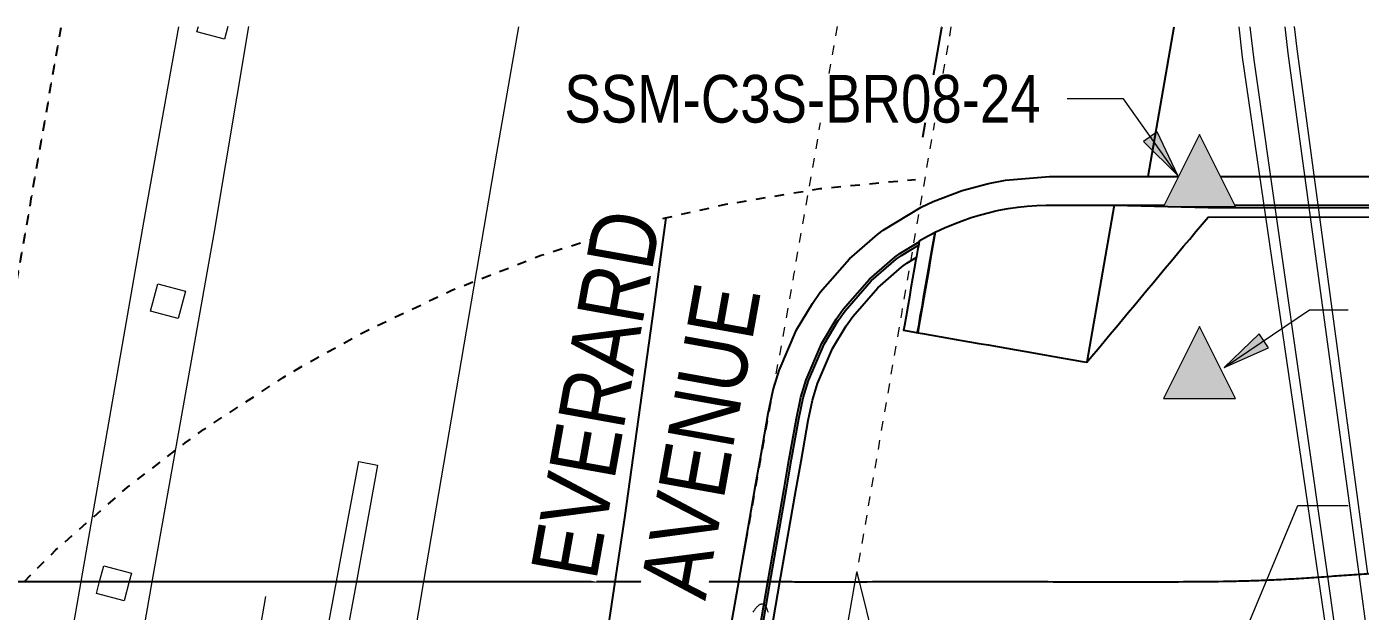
# Model space of a CAD drawing. Header units: metres. Extents: x -1147 to -802, y 5 to 567.
# Drawn here: x -1017.65 to -1003.66, y 547.29 to 553.42 of the extents above; entities that cross this region are included whole.
import ezdxf

# ---------------------------------------------------------------- set-up
doc = ezdxf.new("R2010")
doc.units = ezdxf.units.M
for name, pattern in [('Control Line', [0.02, 0.0125, -0.0025, 0.0025, -0.0025]), ('ControlLine', [0.02, 0.0125, -0.0025, 0.0025, -0.0025]), ('IMPORT-LNMK-LineCont _3_', [0.004, 0.001, -0.003]), ('IMPORT-LNMK-LineTurn _3_', [0.0012, 0.0006, -0.0006])]:
    doc.linetypes.add(name, pattern=pattern)
for name, color, linetype, lineweight in [('A-ANNO-NOTE', 7, 'Continuous', 9), ('A-DETL', 7, 'Continuous', 13), ('A-DETL-GENF', 7, 'Continuous', 9), ('A-GENM', 7, 'Continuous', 35), ('G-ANNO-TEXT', 7, 'Continuous', 9), ('S-GRID', 7, 'Continuous', 9)]:
    doc.layers.add(name, color=color, linetype=linetype, lineweight=lineweight)
doc.styles.add('Arial Narrow', font='ARIALN.TTF', dxfattribs={"height": 0.7})
doc.styles.add('Arial Narrow_3', font='ARIALN.TTF', dxfattribs={"height": 0.5})

# ---------------------------------------------------------------- blocks, each defined once
blk = doc.blocks.new('T2DPAA-T2D-PWA-RW-M2D-000002_ControlLinesMinor_rvt-1-DRG-2873010 - GENERAL ARRANGEMENT PLAN')
at = {"layer": 'A-DETL', "color": 141, "linetype": 'ControlLine', "lineweight": 25, "true_color": 0xa3d0ff}
blk.add_line((-1118.732, 547.599), (-1117.718, 553.421), dxfattribs=at)
blk = doc.blocks.new('T2DPAA-T2D-PWA-SU-M2D-000002_dwg-40815123-DRG-2873010 - GENERAL ARRANGEMENT PLAN')
at = {"color": 254, "lineweight": 18, "true_color": 0xe1e1e1}
for p, q in [((-155.214, 1066.382), (-155.159, 1066.382)), ((-162.664, 1065.937), (-161.101, 1066.074)), ((-161.18, 1065.588), (-161.18, 1065.888)), ((-161.18, 1065.888), (-161.052, 1065.888)), ((-160.972, 1065.588), (-161.18, 1065.588)), ((-162.474, 1065.222), (-160.91, 1065.353)), ((-160.757, 1064.167), (-162.16, 1064.041)), ((-161.127, 1063.432), (-160.413, 1063.486)), ((-160.36, 1063.284), (-161.636, 1063.183)), ((-161.74, 1062.459), (-160.178, 1062.601)), ((-158.875, 1059.444), (-159.33, 1059.409)), ((-159.33, 1059.409), (-160.897, 1059.287)), ((-159.589, 1059.179), (-159.603, 1059.183)), ((-159.576, 1059.174), (-159.589, 1059.179)), ((-159.562, 1059.169), (-159.576, 1059.174)), ((-159.549, 1059.163), (-159.562, 1059.169)), ((-159.541, 1059.159), (-159.549, 1059.163)), ((-159.534, 1059.154), (-159.541, 1059.159)), ((-159.526, 1059.15), (-159.534, 1059.154)), ((-159.519, 1059.144), (-159.526, 1059.15)), ((-159.514, 1059.141), (-159.519, 1059.144)), ((-159.51, 1059.137), (-159.514, 1059.141)), ((-159.563, 1059.025), (-159.551, 1059.033)), ((-159.551, 1059.033), (-159.539, 1059.041)), ((-159.539, 1059.041), (-159.532, 1059.046)), ((-159.532, 1059.046), (-159.525, 1059.052)), ((-159.525, 1059.052), (-159.518, 1059.058)), ((-159.518, 1059.058), (-159.512, 1059.064)), ((-159.512, 1059.064), (-159.508, 1059.069)), ((-159.506, 1059.132), (-159.51, 1059.137)), ((-159.508, 1059.069), (-159.505, 1059.073)), ((-159.503, 1059.128), (-159.506, 1059.132)), ((-159.505, 1059.073), (-159.502, 1059.078)), ((-159.501, 1059.124), (-159.503, 1059.128)), ((-159.502, 1059.078), (-159.499, 1059.083)), ((-159.499, 1059.121), (-159.501, 1059.124)), ((-159.496, 1059.115), (-159.499, 1059.121)), ((-159.499, 1059.083), (-159.497, 1059.087)), ((-159.497, 1059.089), (-159.495, 1059.094)), ((-159.497, 1059.087), (-159.497, 1059.089)), ((-159.495, 1059.111), (-159.496, 1059.115)), ((-159.494, 1059.105), (-159.495, 1059.111)), ((-159.495, 1059.094), (-159.494, 1059.1)), ((-159.494, 1059.1), (-159.494, 1059.105)), ((-160.58, 1058.096), (-159.017, 1058.229)), ((-159.006, 1058.189), (-160.4, 1057.418)), ((-159.159, 1052.93), (-157.722, 1053.545)), ((-159.129, 1052.841), (-157.69, 1053.452)), ((-159.026, 1052.538), (-157.584, 1053.139))]:
    blk.add_line(p, q, dxfattribs=at)
at = {"color": 254, "lineweight": 18, "true_color": 0xe1e1e1, "flags": 128}
for points in [[(-161.101, 1066.074), (-157.287, 1066.408), (-155.212, 1066.579)], [(-155.079, 1066.082), (-155.214, 1066.082), (-155.214, 1066.382)], [(-161.052, 1065.888), (-160.88, 1065.888), (-160.88, 1065.588), (-160.972, 1065.588)], [(-160.91, 1065.353), (-157.212, 1065.664), (-155.023, 1065.87)], [(-160.413, 1063.486), (-159.136, 1063.582), (-159.121, 1063.383), (-160.36, 1063.284)], [(-160.178, 1062.601), (-155.636, 1063.015), (-154.296, 1063.133)], [(-159.017, 1058.229), (-158.919, 1058.237), (-159.006, 1058.189)], [(-157.722, 1053.545), (-152.656, 1055.714), (-152.356, 1055.833)], [(-157.69, 1053.452), (-152.65, 1055.592), (-152.326, 1055.721)], [(-157.584, 1053.139), (-152.492, 1055.263), (-152.232, 1055.367)], [(-157.555, 1053.054), (-152.423, 1055.184), (-152.206, 1055.271)]]:
    blk.add_lwpolyline(points, dxfattribs=at)
blk.add_lwpolyline([(-158.174, 1066.1), (-157.874, 1066.1), (-157.874, 1065.8), (-158.174, 1065.8)], close=True, dxfattribs=at)
at = {"color": 254, "linetype": 'IMPORT-LNMK-LineCont _3_', "lineweight": 18, "true_color": 0xe1e1e1, "flags": 128}
for points in [[(-153.438, 1059.908), (-156.072, 1059.679), (-158.875, 1059.444)], [(-153.132, 1058.753), (-156.154, 1058.484), (-158.919, 1058.237)]]:
    blk.add_lwpolyline(points, dxfattribs=at)
blk = doc.blocks.new('T2DPAA-T2D-PWA-SU-M2D-000100_Survey_rvt-1-DRG-2873010 - GENERAL ARRANGEMENT PLAN')
at = {"color": 254, "lineweight": 18, "true_color": 0xe1e1e1, "rotation": 75.11694444444437}
blk.add_blockref('T2DPAA-T2D-PWA-SU-M2D-000002_dwg-40815123-DRG-2873010 - GENERAL ARRANGEMENT PLAN', (-45.821, 429.478), dxfattribs=at)
blk = doc.blocks.new('T2DPAA-T2D-C3S-RW-M2D-100010_dwg-40802999-DRG-2873010 - GENERAL ARRANGEMENT PLAN')
at = {"color": 9, "lineweight": 25, "true_color": 0xc3c3c3}
for p, q in [((58.196, -615.913), (59.744, -615.74)), ((58.791, -617.106), (60.077, -616.994)), ((58.593, -617.425), (60.155, -617.288)), ((58.599, -617.449), (60.162, -617.313)), ((58.625, -617.547), (60.188, -617.411)), ((64.905, -619.784), (63.24, -619.929)), ((65.287, -620.051), (66.877, -619.912)), ((65.483, -620.784), (65.937, -622.488)), ((65.231, -621.006), (65.647, -622.565))]:
    blk.add_line(p, q, dxfattribs=at)
at = {"color": 9, "linetype": 'IMPORT-LNMK-LineTurn _3_', "lineweight": 25, "true_color": 0xc3c3c3, "flags": 128}
blk.add_lwpolyline([(58.152, -609.749), (58.559, -609.985), (59.388, -610.543), (59.993, -611.007), (60.177, -611.158), (60.921, -611.826), (61.149, -612.049), (61.618, -612.543), (62.264, -613.306), (62.855, -614.112), (63.391, -614.961), (63.568, -615.271), (63.868, -615.844), (64.282, -616.759), (64.632, -617.7)], dxfattribs=at)
at = {"color": 9, "lineweight": 25, "true_color": 0xc3c3c3, "flags": 128}
for points in [[(59.744, -615.74), (60.416, -615.665), (62.634, -615.395), (63.162, -615.328), (63.571, -615.276)], [(60.077, -616.994), (61.119, -616.903), (61.431, -616.875), (61.861, -616.838), (62.115, -616.826), (62.326, -616.833), (62.786, -616.901), (63.097, -616.989), (63.231, -617.039), (63.649, -617.244), (63.972, -617.465), (64.03, -617.511), (64.365, -617.834), (64.455, -617.941), (64.646, -618.204), (64.788, -618.451), (64.866, -618.614), (65.021, -619.053), (65.118, -619.417), (65.369, -620.358)], [(60.155, -617.288), (61.145, -617.202), (61.458, -617.174), (61.887, -617.137), (62.116, -617.126), (62.306, -617.133), (62.72, -617.193), (63, -617.273), (63.12, -617.318), (63.496, -617.502), (63.787, -617.701), (63.839, -617.742), (64.007, -617.905)], [(60.162, -617.313), (61.147, -617.226), (61.46, -617.199), (61.889, -617.162), (62.116, -617.151), (62.304, -617.158), (62.714, -617.218), (62.992, -617.297), (63.111, -617.341), (63.483, -617.524), (63.772, -617.72), (63.823, -617.762), (63.974, -617.908)], [(60.188, -617.411), (61.156, -617.326), (61.468, -617.299), (61.898, -617.261), (62.116, -617.251), (62.297, -617.257), (62.692, -617.315), (62.959, -617.391), (63.074, -617.434), (63.432, -617.61), (63.71, -617.799), (63.759, -617.839), (63.843, -617.919)], [(65.078, -617.661), (66.243, -617.559), (66.251, -617.558)], [(64.018, -617.904), (63.985, -617.907), (63.918, -617.913), (63.851, -617.918), (63.819, -617.921), (63.719, -617.93), (63.619, -617.939), (63.52, -617.947), (63.42, -617.956), (63.321, -617.965), (63.221, -617.974), (63.121, -617.982), (63.07, -617.987), (63.079, -618.086), (63.083, -618.136), (63.088, -618.186), (63.096, -618.286), (63.105, -618.385), (63.114, -618.485), (63.123, -618.584), (63.131, -618.684), (63.14, -618.784), (63.149, -618.883), (63.157, -618.983), (63.166, -619.083), (63.175, -619.182), (63.184, -619.282), (63.192, -619.381), (63.201, -619.481), (63.21, -619.581), (63.218, -619.68), (63.227, -619.78), (63.236, -619.88), (63.24, -619.929)], [(64.018, -617.904), (64.088, -617.975), (64.155, -618.049), (64.219, -618.126), (64.281, -618.205), (64.339, -618.286), (64.395, -618.369), (64.447, -618.454), (64.497, -618.541), (64.522, -618.588), (64.543, -618.63), (64.585, -618.72), (64.624, -618.812), (64.66, -618.906), (64.693, -619), (64.721, -619.096), (64.731, -619.13), (64.747, -619.193), (64.773, -619.289), (64.799, -619.386), (64.825, -619.483), (64.851, -619.579), (64.876, -619.676), (64.902, -619.772), (64.928, -619.869), (64.936, -619.9), (64.954, -619.966), (64.979, -620.062), (65.005, -620.159), (65.031, -620.256), (65.04, -620.29)], [(64.114, -618.041), (64.049, -618.047), (63.988, -618.052), (63.95, -618.055), (63.85, -618.064), (63.75, -618.073), (63.651, -618.082), (63.551, -618.09), (63.451, -618.099), (63.352, -618.108), (63.252, -618.116), (63.153, -618.125), (63.083, -618.131)], [(64.149, -618.043), (64.05, -618.052), (63.95, -618.06), (63.85, -618.069), (63.751, -618.078), (63.651, -618.087), (63.552, -618.095), (63.452, -618.104), (63.352, -618.113), (63.253, -618.121), (63.153, -618.13), (63.083, -618.136)], [(64.126, -618.019), (64.14, -618.033), (64.153, -618.048)], [(63.083, -618.136), (63.088, -618.186), (63.096, -618.286), (63.105, -618.385), (63.114, -618.485), (63.123, -618.584), (63.131, -618.684), (63.14, -618.784), (63.149, -618.883), (63.157, -618.983), (63.166, -619.083), (63.175, -619.182), (63.184, -619.282), (63.192, -619.381), (63.201, -619.481), (63.21, -619.581), (63.218, -619.68), (63.227, -619.78), (63.236, -619.88), (63.24, -619.929), (63.316, -619.965), (63.407, -620.007), (63.498, -620.049), (63.588, -620.092), (63.679, -620.134), (63.769, -620.176), (63.86, -620.218), (63.951, -620.261), (64.041, -620.303), (64.132, -620.345), (64.223, -620.387), (64.313, -620.43), (64.404, -620.472), (64.494, -620.514), (64.585, -620.556), (64.676, -620.599), (64.766, -620.641), (64.857, -620.683), (64.948, -620.726), (65.038, -620.768), (65.526, -622.598)], [(64.905, -619.784), (65.135, -620.742), (65.623, -622.572)]]:
    blk.add_lwpolyline(points, dxfattribs=at)
blk = doc.blocks.new('T2DPAA-T2D-PWC-RW-M2D-100010_RoadDesign_rvt-1-DRG-2873010 - GENERAL ARRANGEMENT PLAN')
at = {"color": 254, "lineweight": 18, "true_color": 0xe3e3e3, "rotation": 75.11694444444437}
blk.add_blockref('T2DPAA-T2D-C3S-RW-M2D-100010_dwg-40802999-DRG-2873010 - GENERAL ARRANGEMENT PLAN', (-1722.337, 648.01), dxfattribs=at)
blk = doc.blocks.new('Top of Pavement - RL A - Top of Pavement - RL A-68818558-DRG-2873010 - GENERAL ARRANGEMENT PLAN')
at = {"layer": 'A-GENM', "color": 253, "lineweight": 25, "true_color": 0xa3a3a3}
for points, knots in [([(133.061, 55.059), (133.096, 54.929), (133.166, 54.663), (133.273, 54.262), (133.381, 53.855), (133.489, 53.448), (133.597, 53.041), (133.705, 52.634), (133.813, 52.227), (133.922, 51.82), (134.03, 51.413), (134.138, 51.006), (134.246, 50.599), (134.354, 50.192), (134.462, 49.785), (134.57, 49.378), (134.679, 48.971), (134.787, 48.564), (134.895, 48.158), (135.003, 47.751), (135.111, 47.344), (135.219, 46.937), (135.327, 46.53), (135.436, 46.123), (135.544, 45.716), (135.652, 45.309), (135.76, 44.902), (135.868, 44.495), (135.976, 44.088), (136.084, 43.681), (136.193, 43.274), (136.301, 42.867), (136.409, 42.46), (136.517, 42.053), (136.625, 41.646), (136.733, 41.239), (136.841, 40.832), (136.95, 40.425), (137.058, 40.018), (137.166, 39.611), (137.274, 39.204), (137.382, 38.797), (137.49, 38.39), (137.598, 37.983), (137.707, 37.576), (137.815, 37.169), (137.923, 36.762), (138.031, 36.355), (138.139, 35.948), (138.247, 35.541), (138.356, 35.134), (138.464, 34.727), (138.572, 34.32), (138.68, 33.913), (138.788, 33.506), (138.896, 33.099), (139.004, 32.692), (139.113, 32.285), (139.221, 31.878), (139.329, 31.471), (139.437, 31.064), (139.545, 30.657), (139.653, 30.25), (139.761, 29.843), (139.87, 29.436), (139.978, 29.029), (140.086, 28.622), (140.194, 28.215), (140.302, 27.808), (140.41, 27.401), (140.518, 26.994), (140.627, 26.587), (140.735, 26.18), (140.843, 25.773), (140.951, 25.366), (141.059, 24.959), (141.167, 24.552), (141.275, 24.145), (141.384, 23.738), (141.492, 23.332), (141.6, 22.925), (141.708, 22.518), (141.816, 22.111), (141.924, 21.704), (142.032, 21.297), (142.141, 20.89), (142.249, 20.483), (142.357, 20.076), (142.465, 19.669), (142.573, 19.262), (142.681, 18.855), (142.789, 18.448), (142.898, 18.041), (143.006, 17.634), (143.114, 17.227), (143.222, 16.82), (143.33, 16.413), (143.438, 16.006), (143.546, 15.599), (143.655, 15.192), (143.763, 14.785), (143.871, 14.378), (143.961, 14.039), (144.033, 13.767), (144.087, 13.564), (144.141, 13.36), (144.213, 13.089), (144.303, 12.75), (144.412, 12.343), (144.52, 11.936), (144.628, 11.529), (144.736, 11.122), (144.844, 10.715), (144.952, 10.308), (145.06, 9.901), (145.168, 9.494), (145.261, 9.156), (145.339, 8.886), (145.399, 8.685), (145.463, 8.484), (145.529, 8.284), (145.597, 8.085), (145.665, 7.886), (145.733, 7.687), (145.822, 7.422), (145.911, 7.155), (145.999, 6.889), (146.088, 6.624), (146.2, 6.291), (146.334, 5.892), (146.467, 5.494), (146.601, 5.095), (146.734, 4.696), (146.868, 4.297), (147.003, 3.899), (147.137, 3.5), (147.317, 2.969), (147.497, 2.438), (147.677, 1.907), (147.811, 1.509), (147.946, 1.11), (148.081, 0.712), (148.216, 0.314), (148.351, -0.085), (148.486, -0.483), (148.62, -0.881), (148.755, -1.28), (148.89, -1.678), (149.025, -2.076), (149.145, -2.43), (149.22, -2.652), (149.25, -2.741)], [0.3006999, 0.3006999, 0.3006999, 0.3006999, 0.3034682, 0.3063584, 0.3092486, 0.3121387, 0.3150289, 0.3179191, 0.3208092, 0.3236994, 0.3265896, 0.3294798, 0.3323699, 0.3352601, 0.3381503, 0.3410405, 0.3439306, 0.3468208, 0.349711, 0.3526012, 0.3554913, 0.3583815, 0.3612717, 0.3641618, 0.367052, 0.3699422, 0.3728324, 0.3757225, 0.3786127, 0.3815029, 0.3843931, 0.3872832, 0.3901734, 0.3930636, 0.3959538, 0.3988439, 0.4017341, 0.4046243, 0.4075145, 0.4104046, 0.4132948, 0.416185, 0.4190751, 0.4219653, 0.4248555, 0.4277457, 0.4306358, 0.433526, 0.4364162, 0.4393064, 0.4421965, 0.4450867, 0.4479769, 0.4508671, 0.4537572, 0.4566474, 0.4595376, 0.4624277, 0.4653179, 0.4682081, 0.4710983, 0.4739884, 0.4768786, 0.4797688, 0.482659, 0.4855491, 0.4884393, 0.4913295, 0.4942197, 0.4971098, 0.5, 0.5028902, 0.5057803, 0.5086705, 0.5115607, 0.5144509, 0.517341, 0.5202312, 0.5231214, 0.5260116, 0.5289017, 0.5317919, 0.5346821, 0.5375723, 0.5404624, 0.5433526, 0.5462428, 0.5491329, 0.5520231, 0.5549133, 0.5578035, 0.5606936, 0.5635838, 0.566474, 0.5693642, 0.5722543, 0.5751445, 0.5780347, 0.5809249, 0.583815, 0.5867052, 0.5895954, 0.5924855, 0.5939306, 0.5953757, 0.5968208, 0.5982659, 0.6011561, 0.6040462, 0.6069364, 0.6098266, 0.6127168, 0.6156069, 0.6184971, 0.6213873, 0.6242775, 0.6271676, 0.6286127, 0.6300578, 0.6315029, 0.632948, 0.6343931, 0.6358382, 0.6372832, 0.6387283, 0.6416185, 0.6430636, 0.6445087, 0.6473988, 0.650289, 0.6531792, 0.6560694, 0.6589595, 0.6618497, 0.6647399, 0.6676301, 0.6705202, 0.6763006, 0.6791908, 0.6820809, 0.6849711, 0.6878613, 0.6907514, 0.6936416, 0.6965318, 0.699422, 0.7023121, 0.7052023, 0.7080925, 0.7109827, 0.7129166, 0.7129166, 0.7129166, 0.7129166]), ([(133.061, 55.059), (133.096, 54.929), (133.166, 54.663), (133.273, 54.262), (133.381, 53.855), (133.489, 53.448), (133.597, 53.041), (133.705, 52.634), (133.813, 52.227), (133.922, 51.82), (134.03, 51.413), (134.138, 51.006), (134.246, 50.599), (134.354, 50.192), (134.462, 49.785), (134.57, 49.378), (134.679, 48.971), (134.787, 48.564), (134.895, 48.158), (135.003, 47.751), (135.111, 47.344), (135.219, 46.937), (135.327, 46.53), (135.436, 46.123), (135.544, 45.716), (135.652, 45.309), (135.76, 44.902), (135.868, 44.495), (135.976, 44.088), (136.084, 43.681), (136.193, 43.274), (136.301, 42.867), (136.409, 42.46), (136.517, 42.053), (136.625, 41.646), (136.733, 41.239), (136.841, 40.832), (136.95, 40.425), (137.058, 40.018), (137.166, 39.611), (137.274, 39.204), (137.382, 38.797), (137.49, 38.39), (137.598, 37.983), (137.707, 37.576), (137.815, 37.169), (137.923, 36.762), (138.031, 36.355), (138.139, 35.948), (138.247, 35.541), (138.356, 35.134), (138.464, 34.727), (138.572, 34.32), (138.68, 33.913), (138.788, 33.506), (138.896, 33.099), (139.004, 32.692), (139.113, 32.285), (139.221, 31.878), (139.329, 31.471), (139.437, 31.064), (139.545, 30.657), (139.653, 30.25), (139.761, 29.843), (139.87, 29.436), (139.978, 29.029), (140.086, 28.622), (140.194, 28.215), (140.302, 27.808), (140.41, 27.401), (140.518, 26.994), (140.627, 26.587), (140.735, 26.18), (140.843, 25.773), (140.951, 25.366), (141.059, 24.959), (141.167, 24.552), (141.275, 24.145), (141.384, 23.738), (141.528, 23.196), (141.672, 22.653), (141.816, 22.111), (141.924, 21.704), (142.032, 21.297), (142.141, 20.89), (142.249, 20.483), (142.357, 20.076), (142.465, 19.669), (142.573, 19.262), (142.681, 18.855), (142.789, 18.448), (142.898, 18.041), (143.006, 17.634), (143.114, 17.227), (143.222, 16.82), (143.33, 16.413), (143.438, 16.006), (143.546, 15.599), (143.655, 15.192), (143.763, 14.785), (143.871, 14.378), (143.961, 14.039), (144.033, 13.767), (144.087, 13.564), (144.141, 13.36), (144.213, 13.089), (144.303, 12.75), (144.412, 12.343), (144.52, 11.936), (144.628, 11.529), (144.736, 11.122), (144.844, 10.715), (144.952, 10.308), (145.06, 9.901), (145.168, 9.494), (145.261, 9.156), (145.339, 8.886), (145.399, 8.685), (145.463, 8.484), (145.529, 8.284), (145.597, 8.085), (145.665, 7.886), (145.733, 7.687), (145.822, 7.422), (145.911, 7.155), (145.999, 6.889), (146.088, 6.624), (146.2, 6.291), (146.334, 5.892), (146.467, 5.494), (146.601, 5.095), (146.734, 4.696), (146.868, 4.297), (147.003, 3.899), (147.137, 3.5), (147.272, 3.102), (147.407, 2.704), (147.542, 2.305), (147.677, 1.907), (147.811, 1.509), (147.946, 1.11), (148.081, 0.712), (148.216, 0.314), (148.351, -0.085), (148.486, -0.483), (148.62, -0.881), (148.755, -1.28), (148.89, -1.678), (149.025, -2.076), (149.145, -2.43), (149.22, -2.652), (149.25, -2.741)], [0.3006999, 0.3006999, 0.3006999, 0.3006999, 0.3034682, 0.3063584, 0.3092486, 0.3121387, 0.3150289, 0.3179191, 0.3208092, 0.3236994, 0.3265896, 0.3294798, 0.3323699, 0.3352601, 0.3381503, 0.3410405, 0.3439306, 0.3468208, 0.349711, 0.3526012, 0.3554913, 0.3583815, 0.3612717, 0.3641618, 0.367052, 0.3699422, 0.3728324, 0.3757225, 0.3786127, 0.3815029, 0.3843931, 0.3872832, 0.3901734, 0.3930636, 0.3959538, 0.3988439, 0.4017341, 0.4046243, 0.4075145, 0.4104046, 0.4132948, 0.416185, 0.4190751, 0.4219653, 0.4248555, 0.4277457, 0.4306358, 0.433526, 0.4364162, 0.4393064, 0.4421965, 0.4450867, 0.4479769, 0.4508671, 0.4537572, 0.4566474, 0.4595376, 0.4624277, 0.4653179, 0.4682081, 0.4710983, 0.4739884, 0.4768786, 0.4797688, 0.482659, 0.4855491, 0.4884393, 0.4913295, 0.4942197, 0.4971098, 0.5, 0.5028902, 0.5057803, 0.5086705, 0.5115607, 0.5144509, 0.517341, 0.5202312, 0.5231214, 0.5260116, 0.5317919, 0.5346821, 0.5375723, 0.5404624, 0.5433526, 0.5462428, 0.5491329, 0.5520231, 0.5549133, 0.5578035, 0.5606936, 0.5635838, 0.566474, 0.5693642, 0.5722543, 0.5751445, 0.5780347, 0.5809249, 0.583815, 0.5867052, 0.5895954, 0.5924855, 0.5939306, 0.5953757, 0.5968208, 0.5982659, 0.6011561, 0.6040462, 0.6069364, 0.6098266, 0.6127168, 0.6156069, 0.6184971, 0.6213873, 0.6242775, 0.6271676, 0.6286127, 0.6300578, 0.6315029, 0.632948, 0.6343931, 0.6358382, 0.6372832, 0.6387283, 0.6416185, 0.6430636, 0.6445087, 0.6473988, 0.650289, 0.6531792, 0.6560694, 0.6589595, 0.6618497, 0.6647399, 0.6676301, 0.6705202, 0.6734104, 0.6763006, 0.6791908, 0.6820809, 0.6849711, 0.6878613, 0.6907514, 0.6936416, 0.6965318, 0.699422, 0.7023121, 0.7052023, 0.7080925, 0.7109827, 0.7129166, 0.7129166, 0.7129166, 0.7129166])]:
    blk.add_open_spline(points, degree=3, knots=knots, dxfattribs=at)
blk = doc.blocks.new('T2DPAA-T2D-C3S-RS-M3D-100334_rvt-1-DRG-2873010 - GENERAL ARRANGEMENT PLAN')
at = {"layer": 'A-GENM', "color": 253, "lineweight": 25, "true_color": 0xa3a3a3, "rotation": 75.11694444444437}
blk.add_blockref('Top of Pavement - RL A - Top of Pavement - RL A-68818558-DRG-2873010 - GENERAL ARRANGEMENT PLAN', (-1134.058, 404.862), dxfattribs=at)

msp = doc.modelspace()

# ---------------------------------------------------------------- hatches: boundary and pattern name
at = {"layer": 'A-DETL-GENF', "true_color": 0xff0000}
for points in [[(-1004.9725, 551.5361), (-1005.3498, 552.2906), (-1005.727, 551.5361)], [(-1004.9725, 549.5215), (-1005.3498, 550.276), (-1005.727, 549.5215)]]:
    msp.add_hatch(color=1, dxfattribs=at).paths.add_polyline_path(points)
at = {"layer": 'G-ANNO-TEXT'}
for points in [[(-1005.5761, 551.859), (-1005.7928, 552.3182), (-1005.9368, 552.2164)], [(-1005.0893, 549.8444), (-1004.6262, 550.0523), (-1004.7252, 550.1982)]]:
    msp.add_hatch(color=256, dxfattribs=at).paths.add_polyline_path(points)

# ---------------------------------------------------------------- linework, layer by layer
at = {"layer": 'A-DETL', "color": 1, "lineweight": 15, "true_color": 0xff0000}
for p, q in [((-1005.3498, 552.2906), (-1005.727, 551.5361)), ((-1004.9725, 551.5361), (-1005.3498, 552.2906)), ((-1005.727, 551.5361), (-1004.9725, 551.5361)), ((-1005.3498, 550.276), (-1005.727, 549.5215)), ((-1004.9725, 549.5215), (-1005.3498, 550.276)), ((-1005.727, 549.5215), (-1004.9725, 549.5215))]:
    msp.add_line(p, q, dxfattribs=at)
at = {"layer": 'G-ANNO-TEXT'}
for p, q in [((-1006.7233, 552.6646), (-1006.7371, 552.6646)), ((-1006.1457, 552.6646), (-1006.7233, 552.6646)), ((-1005.5761, 551.859), (-1006.1457, 552.6646)), ((-1005.7928, 552.3182), (-1005.9368, 552.2164)), ((-1005.5761, 551.859), (-1005.7928, 552.3182)), ((-1005.9368, 552.2164), (-1005.5761, 551.859)), ((-1005.0893, 549.8444), (-1004.1957, 550.4511)), ((-1004.1957, 550.4511), (-1003.7891, 550.4511)), ((-1004.7252, 550.1982), (-1005.0893, 549.8444)), ((-1004.6262, 550.0523), (-1004.7252, 550.1982)), ((-1005.0893, 549.8444), (-1004.6262, 550.0523)), ((-1005.0961, 546.5257), (-1004.3192, 548.3972)), ((-1004.3192, 548.3972), (-1003.7891, 548.3972))]:
    msp.add_line(p, q, dxfattribs=at)
at = {"layer": 'S-GRID', "color": 150, "linetype": 'Control Line', "lineweight": 18, "true_color": 0x0080ff}
msp.add_line((-1017.3232, 553.2281), (-1026.84, 498.5279), dxfattribs=at)

# ---------------------------------------------------------------- block references
at = {"lineweight": 5}
for name in ['T2DPAA-T2D-PWC-RW-M2D-100010_RoadDesign_rvt-1-DRG-2873010 - GENERAL ARRANGEMENT PLAN', 'T2DPAA-T2D-C3S-RS-M3D-100334_rvt-1-DRG-2873010 - GENERAL ARRANGEMENT PLAN', 'T2DPAA-T2D-PWA-RW-M2D-000002_ControlLinesMinor_rvt-1-DRG-2873010 - GENERAL ARRANGEMENT PLAN']:
    msp.add_blockref(name, (100.4304, 0), dxfattribs=at)
at = {"color": 254, "lineweight": 5, "true_color": 0xe1e1e1}
msp.add_blockref('T2DPAA-T2D-PWA-SU-M2D-000100_Survey_rvt-1-DRG-2873010 - GENERAL ARRANGEMENT PLAN', (100.4304, 0), dxfattribs=at)

# ---------------------------------------------------------------- next in the draw order: texts
at = {"layer": 'A-ANNO-NOTE', "insert": (-1012.3666, 547.7224), "char_height": 0.7, "attachment_point": 1, "rotation": 79.82152, "style": 'Arial Narrow', "bg_fill": 3, "box_fill_scale": 1, "bg_fill_color": 256, "bg_fill_true_color": 13158600, "bg_fill_transparency": 0}
msp.add_mtext('EVERARD', dxfattribs=at)
at = {"layer": 'G-ANNO-TEXT', "insert": (-1012.0113, 552.9146), "char_height": 0.5, "attachment_point": 1, "style": 'Arial Narrow_3', "bg_fill": 3, "box_fill_scale": 1, "bg_fill_color": 256, "bg_fill_true_color": 13158600, "bg_fill_transparency": 0}
msp.add_mtext('SSM-C3S-BR08-24', dxfattribs=at)

# ---------------------------------------------------------------- next in the draw order: texts
at = {"layer": 'A-ANNO-NOTE', "insert": (-1011.2208, 547.5167), "char_height": 0.7, "attachment_point": 1, "rotation": 79.82152, "style": 'Arial Narrow', "bg_fill": 3, "box_fill_scale": 1, "bg_fill_color": 256, "bg_fill_true_color": 13158600, "bg_fill_transparency": 0}
msp.add_mtext('AVENUE', dxfattribs=at)

doc.saveas('drawing.dxf')
